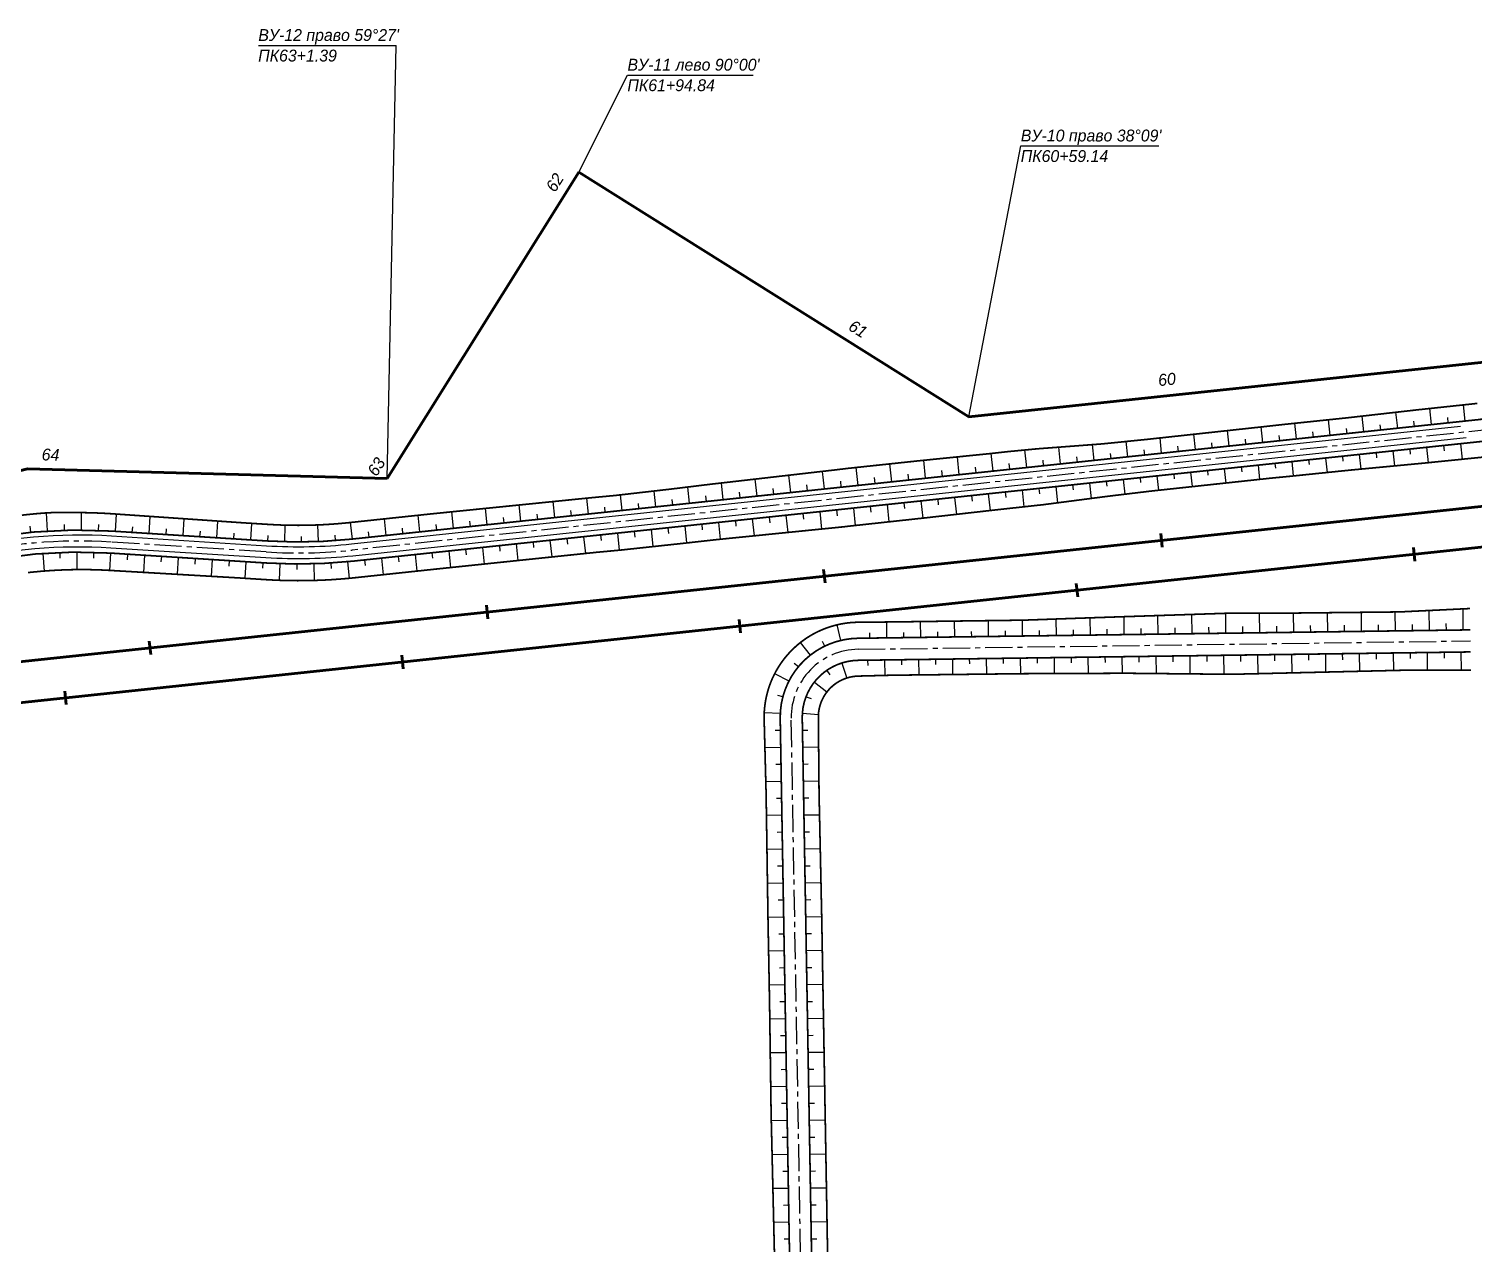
# Model space of a CAD drawing. Extents: x 5370511 to 5386565, y 1010429 to 1053793.
# Drawn here: x 5375794.4 to 5376220.6, y 1040065.5 to 1040423.8 of the extents above; entities that cross this region are included whole.
import ezdxf

# ---------------------------------------------------------------- set-up
doc = ezdxf.new("R2010")
doc.units = 0
doc.linetypes.add('осевая2', pattern=[12.5, 8, -1.5, 1.5, -1.5])
for name, color, linetype in [('АД_ось', 7, 'CONTINUOUS'), ('АД_откосы', 7, 'CONTINUOUS'), ('ТРАССА_НЕФТЕПРОВОД_ANNO', 7, 'CONTINUOUS')]:
    doc.layers.add(name, color=color, linetype=linetype)
for name, color, linetype, lineweight in [('ГИП_ТРАССА_ВЛ_6', 1, 'CONTINUOUS', 25), ('ГИП_ТРАССА_НЕФТЕПРОВОДА', 6, 'CONTINUOUS', 25), ('ТРАССА_ВЛ', 1, 'CONTINUOUS', 25)]:
    doc.layers.add(name, color=color, linetype=linetype, lineweight=lineweight)
doc.styles.add('D431', font='', dxfattribs={"height": 3.5})
doc.styles.get('D431').set_extended_font_data('Do431', italic=True)

# ---------------------------------------------------------------- blocks, each defined once
blk = doc.blocks.new('ад_откосы')
at = {"layer": 'АД_ось', "color": 253, "linetype": 'осевая2'}
for points in [[(5376236.04, 1040306.83), (5376231.521, 1040565.347, -0.4153191), (5376251.244, 1040585.695), (5376431.8, 1040588.17)], [(5379693.882, 1039665.873), (5379644.05, 1039668.986, -0.0429375), (5379618.617, 1039672.783), (5379407.12, 1039723.2), (5378855.63, 1039870.56), (5378300.052, 1040008.124, 0.0262377), (5378269.156, 1040014.074), (5378244.297, 1040017.521, -0.1476961), (5378212.78, 1040032.016), (5378209.117, 1040035.257, 0.1754352), (5378171.139, 1040050.294), (5378140.141, 1040051.214, -0.0533097), (5378108.542, 1040055.545), (5377962.769, 1040091.636, -0.0161075), (5377900.775, 1040109.122), (5377046.444, 1040380.086, 0.103557), (5376985.281, 1040386.269), (5375889.766, 1040270.121, -0.0423124), (5375864.429, 1040269.587), (5375818.7, 1040272.496, 0.0759127), (5375773.588, 1040268.515), (5375705.831, 1040251.967, -0.0334913), (5375686.057, 1040248.519), (5375342.07, 1040212.048)]]:
    blk.add_lwpolyline(points, format="xyb", dxfattribs=at)
at = {"layer": 'АД_откосы', "color": 253, "const_width": 0.5}
for points in [[(5376226.585, 1040406.681), (5376225.584, 1040449), (5376225.128, 1040481.387), (5376224.658, 1040506.662), (5376224.116, 1040543.038), (5376223.527, 1040565.219), (5376223.525, 1040565.441), (5376223.525, 1040565.885), (5376223.532, 1040566.328), (5376223.546, 1040566.772), (5376223.567, 1040567.215), (5376223.595, 1040567.658), (5376223.631, 1040568.1), (5376223.673, 1040568.541), (5376223.722, 1040568.982), (5376223.778, 1040569.422), (5376223.841, 1040569.862), (5376223.911, 1040570.3), (5376223.988, 1040570.736), (5376224.072, 1040571.172), (5376224.163, 1040571.606), (5376224.26, 1040572.039), (5376224.365, 1040572.47), (5376224.476, 1040572.9), (5376224.594, 1040573.327), (5376224.719, 1040573.753), (5376224.851, 1040574.177), (5376224.989, 1040574.598), (5376225.134, 1040575.017), (5376225.285, 1040575.434), (5376225.443, 1040575.849), (5376225.608, 1040576.261), (5376225.779, 1040576.67), (5376225.957, 1040577.077), (5376226.141, 1040577.48), (5376226.331, 1040577.881), (5376226.528, 1040578.279), (5376226.731, 1040578.673), (5376226.94, 1040579.064), (5376227.155, 1040579.452), (5376227.377, 1040579.836), (5376227.604, 1040580.217), (5376227.838, 1040580.594), (5376228.077, 1040580.968), (5376228.323, 1040581.337), (5376228.574, 1040581.703), (5376228.831, 1040582.065), (5376229.094, 1040582.422), (5376229.362, 1040582.776), (5376229.636, 1040583.125), (5376229.915, 1040583.469), (5376230.199, 1040583.809), (5376230.489, 1040584.144), (5376230.785, 1040584.475), (5376231.085, 1040584.801), (5376231.391, 1040585.123), (5376231.701, 1040585.439), (5376232.017, 1040585.751), (5376232.337, 1040586.057), (5376232.662, 1040586.358), (5376232.992, 1040586.654), (5376233.327, 1040586.945), (5376233.666, 1040587.231), (5376234.01, 1040587.511), (5376234.358, 1040587.786), (5376234.71, 1040588.055), (5376235.067, 1040588.318), (5376235.428, 1040588.576), (5376235.793, 1040588.828), (5376236.161, 1040589.074), (5376236.534, 1040589.315), (5376236.91, 1040589.549), (5376237.29, 1040589.778), (5376237.674, 1040590), (5376238.061, 1040590.216), (5376238.451, 1040590.426), (5376238.845, 1040590.63), (5376239.242, 1040590.828), (5376239.642, 1040591.019), (5376240.045, 1040591.204), (5376240.45, 1040591.383), (5376240.859, 1040591.555), (5376241.27, 1040591.721), (5376241.684, 1040591.88), (5376242.101, 1040592.033), (5376242.519, 1040592.179), (5376242.94, 1040592.318), (5376243.363, 1040592.451), (5376243.788, 1040592.576), (5376244.215, 1040592.696), (5376244.644, 1040592.808), (5376245.075, 1040592.914), (5376245.507, 1040593.012), (5376245.939, 1040593.104), (5376246.371, 1040593.188), (5376246.804, 1040593.266), (5376247.238, 1040593.337), (5376247.674, 1040593.401), (5376248.11, 1040593.458), (5376248.547, 1040593.508), (5376248.985, 1040593.551), (5376249.423, 1040593.588), (5376249.862, 1040593.617), (5376250.302, 1040593.64), (5376250.742, 1040593.656), (5376251.181, 1040593.665), (5376261.131, 1040593.757), (5376300.198, 1040594.287), (5376315.171, 1040594.819), (5376330.146, 1040595.327), (5376361.105, 1040596.353), (5376377.406, 1040596.35), (5376410.965, 1040596.716), (5376431.713, 1040597.712)], [(5376242.252, 1040406.953), (5376240.508, 1040506.938), (5376239.725, 1040543.31), (5376239.521, 1040565.673), (5376239.521, 1040565.864), (5376239.525, 1040566.055), (5376239.531, 1040566.246), (5376239.541, 1040566.437), (5376239.553, 1040566.627), (5376239.578, 1040566.913), (5376239.609, 1040567.198), (5376239.647, 1040567.482), (5376239.692, 1040567.765), (5376239.744, 1040568.047), (5376239.802, 1040568.328), (5376239.867, 1040568.607), (5376239.939, 1040568.884), (5376240.017, 1040569.16), (5376240.102, 1040569.434), (5376240.193, 1040569.706), (5376240.291, 1040569.975), (5376240.395, 1040570.242), (5376240.505, 1040570.507), (5376240.622, 1040570.768), (5376240.745, 1040571.027), (5376240.874, 1040571.284), (5376241.009, 1040571.537), (5376241.15, 1040571.787), (5376241.298, 1040572.034), (5376241.451, 1040572.277), (5376241.61, 1040572.516), (5376241.774, 1040572.752), (5376241.944, 1040572.984), (5376242.12, 1040573.211), (5376242.301, 1040573.434), (5376242.487, 1040573.653), (5376242.678, 1040573.867), (5376242.874, 1040574.077), (5376243.076, 1040574.282), (5376243.282, 1040574.482), (5376243.493, 1040574.678), (5376243.708, 1040574.868), (5376243.928, 1040575.053), (5376244.152, 1040575.232), (5376244.381, 1040575.407), (5376244.613, 1040575.575), (5376244.85, 1040575.739), (5376245.091, 1040575.897), (5376245.336, 1040576.049), (5376245.584, 1040576.195), (5376245.835, 1040576.335), (5376246.09, 1040576.47), (5376246.348, 1040576.598), (5376246.609, 1040576.72), (5376246.873, 1040576.836), (5376247.139, 1040576.945), (5376247.408, 1040577.048), (5376247.679, 1040577.145), (5376247.953, 1040577.235), (5376248.229, 1040577.319), (5376248.506, 1040577.396), (5376248.785, 1040577.466), (5376249.066, 1040577.53), (5376249.349, 1040577.587), (5376249.632, 1040577.637), (5376249.917, 1040577.681), (5376250.203, 1040577.717), (5376250.796, 1040577.772), (5376251.401, 1040577.797), (5376261.348, 1040578.052), (5376300.415, 1040578.508), (5376330.377, 1040578.63), (5376361.354, 1040578.322), (5376411.202, 1040579.495), (5376431.963, 1040579.573)], [(5376236.531, 1040298.886), (5376205.762, 1040295.774), (5376184.207, 1040293.731), (5376166.491, 1040291.909), (5376160.904, 1040291.368), (5376125.485, 1040287.552), (5376112.685, 1040286.015), (5376093.628, 1040283.532), (5376079.564, 1040281.991), (5376058.664, 1040279.624), (5376037.628, 1040277.338), (5376034.279, 1040276.961), (5375997.115, 1040273.214), (5375988.775, 1040272.279), (5375968.939, 1040270.142), (5375961.589, 1040269.461), (5375914.688, 1040264.563), (5375890.91, 1040262.029), (5375889.518, 1040261.885), (5375888.125, 1040261.753), (5375886.731, 1040261.634), (5375883.809, 1040261.426), (5375882.548, 1040261.354), (5375881.287, 1040261.291), (5375880.025, 1040261.239), (5375878.763, 1040261.196), (5375877.5, 1040261.164), (5375876.237, 1040261.142), (5375874.889, 1040261.128), (5375873.54, 1040261.127), (5375872.192, 1040261.137), (5375870.844, 1040261.158), (5375869.496, 1040261.191), (5375868.148, 1040261.235), (5375866.801, 1040261.291), (5375865.455, 1040261.358), (5375864.109, 1040261.437), (5375856.441, 1040261.928), (5375818.183, 1040264.156), (5375817.071, 1040264.216), (5375815.958, 1040264.268), (5375814.846, 1040264.31), (5375813.733, 1040264.344), (5375812.62, 1040264.369), (5375811.507, 1040264.386), (5375810.394, 1040264.393), (5375809.28, 1040264.392), (5375808.167, 1040264.382), (5375807.054, 1040264.364), (5375804.962, 1040264.309), (5375802.129, 1040264.174), (5375800.851, 1040264.098), (5375799.572, 1040264.011), (5375798.295, 1040263.913), (5375794.972, 1040263.602), (5375794.171, 1040263.515)], [(5376221.58, 1040313.384), (5376204.094, 1040311.513), (5376183.066, 1040309.122), (5376164.868, 1040307.222), (5376159.289, 1040306.601), (5376123.874, 1040302.75), (5376111.048, 1040301.455), (5376091.881, 1040300.006), (5376083.071, 1040299.165), (5376077.806, 1040298.58), (5376056.878, 1040296.466), (5376035.838, 1040294.219), (5376032.493, 1040293.812), (5375995.384, 1040289.545), (5375983.682, 1040288.116), (5375967.233, 1040286.231), (5375959.884, 1040285.541), (5375912.966, 1040280.798), (5375889.188, 1040278.269), (5375887.93, 1040278.138), (5375886.671, 1040278.019), (5375885.412, 1040277.91), (5375883.979, 1040277.801), (5375882.546, 1040277.706), (5375881.111, 1040277.625), (5375879.906, 1040277.569), (5375878.7, 1040277.523), (5375877.494, 1040277.487), (5375876.287, 1040277.462), (5375875.08, 1040277.446), (5375873.873, 1040277.441), (5375872.667, 1040277.446), (5375871.46, 1040277.461), (5375870.253, 1040277.487), (5375869.046, 1040277.522), (5375867.84, 1040277.568), (5375865.123, 1040277.709), (5375857.476, 1040278.191), (5375819.243, 1040280.826), (5375818.001, 1040280.906), (5375816.757, 1040280.977), (5375815.514, 1040281.038), (5375814.27, 1040281.089), (5375813.026, 1040281.131), (5375811.781, 1040281.162), (5375810.536, 1040281.184), (5375809.292, 1040281.196), (5375808.046, 1040281.198), (5375806.801, 1040281.191), (5375804.459, 1040281.213), (5375802.229, 1040281.202), (5375801.281, 1040281.187), (5375800.45, 1040281.15), (5375799.62, 1040281.108), (5375798.098, 1040280.993), (5375796.576, 1040280.864), (5375795.057, 1040280.721), (5375792.367, 1040280.436)]]:
    blk.add_lwpolyline(points, dxfattribs=at)
at = {"layer": 'АД_откосы', "color": 253}
for points in [[(5376309.739, 1040589.735), (5376309.672, 1040594.626)], [(5376319.738, 1040589.873), (5376319.668, 1040594.974)], [(5376329.737, 1040590.011), (5376329.664, 1040595.311)], [(5376339.737, 1040590.149), (5376339.661, 1040595.642)], [(5376349.736, 1040590.287), (5376349.657, 1040595.974)], [(5376359.735, 1040590.425), (5376359.653, 1040596.305)], [(5376369.734, 1040590.563), (5376369.654, 1040596.352)], [(5376379.733, 1040590.701), (5376379.654, 1040596.375)], [(5376389.732, 1040590.839), (5376389.654, 1040596.484)], [(5376399.731, 1040590.977), (5376399.653, 1040596.593)], [(5376409.73, 1040591.115), (5376409.653, 1040596.702)], [(5376419.729, 1040591.253), (5376419.648, 1040597.133)], [(5376429.728, 1040591.391), (5376429.642, 1040597.613)], [(5376246.13, 1040588.29), (5376245.026, 1040592.902)], [(5376254.745, 1040588.975), (5376254.723, 1040590.556)], [(5376259.744, 1040589.044), (5376259.679, 1040593.743)], [(5376264.744, 1040589.113), (5376264.722, 1040590.68)], [(5376269.743, 1040589.182), (5376269.678, 1040593.873)], [(5376274.743, 1040589.251), (5376274.721, 1040590.815)], [(5376279.742, 1040589.32), (5376279.678, 1040594.009)], [(5376284.742, 1040589.389), (5376284.72, 1040590.952)], [(5376289.741, 1040589.458), (5376289.677, 1040594.144)], [(5376294.741, 1040589.527), (5376294.719, 1040591.089)], [(5376299.74, 1040589.596), (5376299.676, 1040594.28)], [(5376304.74, 1040589.665), (5376304.718, 1040591.227)], [(5376314.739, 1040589.804), (5376314.716, 1040591.434)], [(5376324.738, 1040589.942), (5376324.714, 1040591.642)], [(5376334.737, 1040590.08), (5376334.713, 1040591.846)], [(5376344.736, 1040590.218), (5376344.711, 1040592.049)], [(5376354.735, 1040590.356), (5376354.709, 1040592.251)], [(5376364.734, 1040590.494), (5376364.707, 1040592.454)], [(5376374.733, 1040590.632), (5376374.707, 1040592.561)], [(5376384.732, 1040590.77), (5376384.706, 1040592.661)], [(5376394.731, 1040590.908), (5376394.705, 1040592.789)], [(5376404.73, 1040591.046), (5376404.704, 1040592.918)], [(5376414.729, 1040591.184), (5376414.704, 1040593.046)], [(5376424.728, 1040591.322), (5376424.701, 1040593.282)], [(5376237.196, 1040583.972), (5376234.263, 1040587.711)], [(5376241.43, 1040586.613), (5376240.741, 1040588.039)], [(5376254.045, 1040582.465), (5376254.066, 1040580.916)], [(5376259.045, 1040582.534), (5376259.107, 1040577.995)], [(5376264.044, 1040582.603), (5376264.065, 1040581.09)], [(5376269.044, 1040582.672), (5376269.106, 1040578.143)], [(5376274.043, 1040582.741), (5376274.064, 1040581.231)], [(5376279.043, 1040582.81), (5376279.106, 1040578.259)], [(5376284.042, 1040582.879), (5376284.063, 1040581.362)], [(5376289.042, 1040582.948), (5376289.105, 1040578.376)], [(5376294.041, 1040583.017), (5376294.062, 1040581.493)], [(5376299.041, 1040583.086), (5376299.104, 1040578.492)], [(5376304.04, 1040583.155), (5376304.061, 1040581.624)], [(5376309.04, 1040583.224), (5376309.104, 1040578.543)], [(5376314.039, 1040583.293), (5376314.061, 1040581.733)], [(5376319.039, 1040583.362), (5376319.105, 1040578.584)], [(5376324.038, 1040583.431), (5376324.06, 1040581.839)], [(5376329.038, 1040583.5), (5376329.105, 1040578.625)], [(5376334.037, 1040583.569), (5376334.06, 1040581.944)], [(5376339.037, 1040583.638), (5376339.107, 1040578.543)], [(5376344.036, 1040583.707), (5376344.06, 1040582.009)], [(5376349.036, 1040583.776), (5376349.11, 1040578.444)], [(5376354.036, 1040583.845), (5376354.06, 1040582.068)], [(5376359.035, 1040583.914), (5376359.112, 1040578.344)], [(5376364.035, 1040583.983), (5376364.06, 1040582.127)], [(5376369.034, 1040584.052), (5376369.111, 1040578.504)], [(5376374.034, 1040584.121), (5376374.059, 1040582.272)], [(5376379.033, 1040584.19), (5376379.108, 1040578.74)], [(5376384.033, 1040584.259), (5376384.058, 1040582.443)], [(5376389.032, 1040584.328), (5376389.106, 1040578.975)], [(5376394.032, 1040584.398), (5376394.056, 1040582.613)], [(5376399.031, 1040584.467), (5376399.104, 1040579.21)], [(5376404.031, 1040584.536), (5376404.055, 1040582.783)], [(5376409.03, 1040584.605), (5376409.102, 1040579.446)], [(5376414.03, 1040584.674), (5376414.054, 1040582.954)], [(5376419.029, 1040584.743), (5376419.101, 1040579.525)], [(5376424.029, 1040584.812), (5376424.053, 1040583.072)], [(5376429.028, 1040584.881), (5376429.102, 1040579.562)], [(5376230.875, 1040576.323), (5376226.642, 1040578.502)], [(5376233.623, 1040580.489), (5376232.399, 1040581.499)], [(5376242.012, 1040579.451), (5376242.901, 1040578.167)], [(5376246.484, 1040581.646), (5376247.889, 1040577.214)], [(5376238.383, 1040576.038), (5376242.065, 1040573.141)], [(5376229.08, 1040571.666), (5376227.543, 1040572.076)], [(5376235.919, 1040571.709), (5376237.387, 1040571.142)], [(5376228.32, 1040566.734), (5376223.554, 1040566.951)], [(5376234.836, 1040566.846), (5376239.546, 1040566.517)], [(5376228.361, 1040561.735), (5376226.796, 1040561.708)], [(5376234.86, 1040561.848), (5376236.411, 1040561.875)], [(5376228.448, 1040556.736), (5376223.755, 1040556.654)], [(5376234.947, 1040556.849), (5376239.601, 1040556.93)], [(5376235.033, 1040551.849), (5376236.557, 1040551.876)], [(5376228.534, 1040551.737), (5376227.001, 1040551.71)], [(5376228.621, 1040546.737), (5376224.02, 1040546.657)], [(5376235.12, 1040546.85), (5376239.692, 1040546.93)], [(5376228.708, 1040541.738), (5376227.18, 1040541.712)], [(5376235.207, 1040541.851), (5376236.73, 1040541.877)], [(5376228.795, 1040536.739), (5376224.211, 1040536.659)], [(5376235.294, 1040536.852), (5376239.863, 1040536.931)], [(5376228.882, 1040531.74), (5376227.346, 1040531.713)], [(5376235.381, 1040531.853), (5376236.918, 1040531.879)], [(5376228.969, 1040526.74), (5376224.36, 1040526.66)], [(5376235.468, 1040526.853), (5376240.078, 1040526.933)], [(5376229.056, 1040521.741), (5376227.511, 1040521.714)], [(5376235.555, 1040521.854), (5376237.105, 1040521.881)], [(5376229.142, 1040516.742), (5376224.509, 1040516.661)], [(5376235.641, 1040516.855), (5376240.293, 1040516.936)], [(5376229.229, 1040511.743), (5376227.677, 1040511.716)], [(5376235.728, 1040511.856), (5376237.293, 1040511.883)], [(5376229.316, 1040506.743), (5376224.658, 1040506.662)], [(5376235.815, 1040506.856), (5376240.508, 1040506.938)], [(5376229.403, 1040501.744), (5376227.854, 1040501.717)], [(5376235.902, 1040501.857), (5376237.467, 1040501.884)], [(5376229.49, 1040496.745), (5376224.844, 1040496.664)], [(5376235.989, 1040496.858), (5376240.683, 1040496.939)], [(5376229.577, 1040491.746), (5376228.032, 1040491.719)], [(5376236.076, 1040491.859), (5376237.641, 1040491.886)], [(5376229.664, 1040486.746), (5376225.03, 1040486.666)], [(5376236.163, 1040486.859), (5376240.857, 1040486.941)], [(5376229.75, 1040481.747), (5376228.203, 1040481.72)], [(5376236.249, 1040481.86), (5376237.814, 1040481.887)], [(5376229.837, 1040476.748), (5376225.194, 1040476.667)], [(5376236.336, 1040476.861), (5376241.031, 1040476.942)], [(5376229.924, 1040471.749), (5376228.366, 1040471.722)], [(5376236.423, 1040471.862), (5376237.988, 1040471.889)], [(5376230.011, 1040466.749), (5376225.335, 1040466.668)], [(5376236.51, 1040466.862), (5376241.206, 1040466.944)], [(5376230.098, 1040461.75), (5376228.528, 1040461.723)], [(5376236.597, 1040461.863), (5376238.162, 1040461.89)], [(5376230.185, 1040456.751), (5376225.476, 1040456.669)], [(5376236.684, 1040456.864), (5376241.38, 1040456.945)], [(5376230.272, 1040451.752), (5376228.698, 1040451.724)], [(5376236.771, 1040451.865), (5376238.336, 1040451.892)], [(5376230.358, 1040446.752), (5376225.639, 1040446.67)], [(5376236.857, 1040446.865), (5376241.554, 1040446.947)], [(5376230.445, 1040441.753), (5376228.893, 1040441.726)], [(5376236.944, 1040441.866), (5376238.51, 1040441.893)], [(5376237.031, 1040436.867), (5376241.729, 1040436.948)], [(5376230.532, 1040436.754), (5376225.875, 1040436.673)], [(5376230.619, 1040431.755), (5376229.088, 1040431.728)], [(5376237.118, 1040431.868), (5376238.684, 1040431.895)], [(5376230.706, 1040426.755), (5376226.112, 1040426.676)], [(5376237.205, 1040426.868), (5376241.903, 1040426.95)], [(5376230.793, 1040421.756), (5376229.282, 1040421.73)], [(5376237.292, 1040421.869), (5376238.858, 1040421.896)], [(5376230.88, 1040416.757), (5376226.348, 1040416.678)], [(5376237.379, 1040416.87), (5376242.077, 1040416.951)], [(5376230.966, 1040411.758), (5376229.477, 1040411.732)], [(5376237.465, 1040411.871), (5376239.032, 1040411.898)], [(5376188.161, 1040305.025), (5376187.671, 1040309.646)], [(5376198.106, 1040306.079), (5376197.607, 1040310.776)], [(5376208.05, 1040307.134), (5376207.546, 1040311.883)], [(5376213.022, 1040307.661), (5376212.854, 1040309.247)], [(5376217.994, 1040308.188), (5376217.49, 1040312.946)], [(5376148.384, 1040300.808), (5376147.901, 1040305.363)], [(5376158.329, 1040301.862), (5376157.843, 1040306.444)], [(5376168.273, 1040302.917), (5376167.784, 1040307.526)], [(5376173.245, 1040303.444), (5376173.083, 1040304.975)], [(5376178.217, 1040303.971), (5376177.73, 1040308.565)], [(5376183.189, 1040304.498), (5376183.026, 1040306.038)], [(5376193.133, 1040305.552), (5376192.967, 1040307.118)], [(5376203.078, 1040306.606), (5376202.91, 1040308.189)], [(5376098.663, 1040295.536), (5376098.139, 1040300.48)], [(5376108.607, 1040296.591), (5376108.115, 1040301.234)], [(5376118.551, 1040297.645), (5376118.072, 1040302.164)], [(5376128.496, 1040298.699), (5376128.019, 1040303.2)], [(5376133.468, 1040299.226), (5376133.308, 1040300.736)], [(5376138.44, 1040299.754), (5376137.96, 1040304.282)], [(5376143.412, 1040300.281), (5376143.251, 1040301.799)], [(5376153.356, 1040301.335), (5376153.194, 1040302.862)], [(5376163.301, 1040302.389), (5376163.138, 1040303.926)], [(5376206.645, 1040300.448), (5376207.126, 1040295.912)], [(5376211.617, 1040300.976), (5376211.779, 1040299.448)], [(5376216.589, 1040301.503), (5376217.075, 1040296.918)], [(5376058.886, 1040291.319), (5376058.325, 1040296.612)], [(5376068.83, 1040292.374), (5376068.274, 1040297.617)], [(5376078.774, 1040293.428), (5376078.223, 1040298.626)], [(5376088.719, 1040294.482), (5376088.17, 1040299.652)], [(5376093.691, 1040295.009), (5376093.516, 1040296.657)], [(5376103.635, 1040296.064), (5376103.471, 1040297.611)], [(5376113.579, 1040297.118), (5376113.419, 1040298.624)], [(5376123.523, 1040298.172), (5376123.364, 1040299.673)], [(5376166.868, 1040296.231), (5376167.317, 1040291.994)], [(5376171.84, 1040296.758), (5376171.991, 1040295.336)], [(5376176.812, 1040297.285), (5376177.265, 1040293.018)], [(5376181.785, 1040297.813), (5376181.937, 1040296.372)], [(5376186.757, 1040298.34), (5376187.215, 1040294.017)], [(5376191.728, 1040298.867), (5376191.885, 1040297.389)], [(5376196.701, 1040299.394), (5376197.171, 1040294.96)], [(5376201.673, 1040299.921), (5376201.833, 1040298.409)], [(5376019.109, 1040287.102), (5376018.567, 1040292.211)], [(5376029.053, 1040288.156), (5376028.502, 1040293.353)], [(5376038.997, 1040289.211), (5376038.437, 1040294.496)], [(5376048.941, 1040290.265), (5376048.38, 1040295.558)], [(5376053.914, 1040290.792), (5376053.727, 1040292.556)], [(5376063.858, 1040291.846), (5376063.672, 1040293.594)], [(5376073.802, 1040292.901), (5376073.619, 1040294.633)], [(5376083.747, 1040293.955), (5376083.564, 1040295.678)], [(5376127.091, 1040292.014), (5376127.54, 1040287.773)], [(5376132.063, 1040292.541), (5376132.212, 1040291.133)], [(5376137.035, 1040293.068), (5376137.483, 1040288.845)], [(5376142.007, 1040293.595), (5376142.156, 1040292.193)], [(5376146.979, 1040294.123), (5376147.425, 1040289.916)], [(5376151.952, 1040294.65), (5376152.1, 1040293.253)], [(5376156.924, 1040295.177), (5376157.368, 1040290.987)], [(5376161.896, 1040295.704), (5376162.046, 1040294.292)], [(5375989.276, 1040283.939), (5375988.767, 1040288.737)], [(5375999.22, 1040284.993), (5375998.697, 1040289.926)], [(5376009.165, 1040286.048), (5376008.632, 1040291.068)], [(5376014.137, 1040286.575), (5376013.956, 1040288.278)], [(5376024.081, 1040287.629), (5376023.897, 1040289.361)], [(5376034.025, 1040288.683), (5376033.838, 1040290.445)], [(5376043.969, 1040289.738), (5376043.782, 1040291.502)], [(5376087.314, 1040287.797), (5376087.833, 1040282.897)], [(5376092.286, 1040288.324), (5376092.455, 1040286.731)], [(5376097.258, 1040288.851), (5376097.765, 1040284.071)], [(5376102.23, 1040289.378), (5376102.391, 1040287.864)], [(5376107.203, 1040289.905), (5376107.684, 1040285.363)], [(5376112.175, 1040290.432), (5376112.329, 1040288.981)], [(5376117.146, 1040290.96), (5376117.608, 1040286.606)], [(5376122.119, 1040291.487), (5376122.269, 1040290.073)], [(5375939.555, 1040278.668), (5375939.049, 1040283.435)], [(5375949.499, 1040279.722), (5375948.999, 1040284.441)], [(5375959.443, 1040280.776), (5375958.948, 1040285.447)], [(5375969.387, 1040281.831), (5375968.9, 1040286.422)], [(5375974.359, 1040282.358), (5375974.194, 1040283.916)], [(5375979.332, 1040282.885), (5375978.836, 1040287.56)], [(5375984.304, 1040283.412), (5375984.134, 1040285.011)], [(5375994.248, 1040284.466), (5375994.074, 1040286.111)], [(5376004.192, 1040285.521), (5376004.015, 1040287.194)], [(5376047.537, 1040283.58), (5376048.078, 1040278.474)], [(5376052.509, 1040284.107), (5376052.688, 1040282.413)], [(5376057.481, 1040284.634), (5376058.019, 1040279.554)], [(5376062.453, 1040285.161), (5376062.63, 1040283.491)], [(5376067.425, 1040285.688), (5376067.956, 1040280.677)], [(5376072.397, 1040286.215), (5376072.572, 1040284.569)], [(5376077.37, 1040286.742), (5376077.894, 1040281.802)], [(5376082.342, 1040287.27), (5376082.515, 1040285.637)], [(5375799.957, 1040275.769), (5375799.635, 1040281.109)], [(5375809.952, 1040276.045), (5375809.977, 1040281.19)], [(5375819.943, 1040275.673), (5375820.266, 1040280.755)], [(5375829.923, 1040275.039), (5375830.243, 1040280.068)], [(5375839.902, 1040274.404), (5375840.219, 1040279.38)], [(5375899.777, 1040274.45), (5375899.259, 1040279.34)], [(5375909.722, 1040275.505), (5375909.203, 1040280.398)], [(5375919.666, 1040276.559), (5375919.15, 1040281.423)], [(5375929.61, 1040277.613), (5375929.1, 1040282.429)], [(5375934.583, 1040278.14), (5375934.414, 1040279.73)], [(5375944.527, 1040279.195), (5375944.36, 1040280.768)], [(5375954.471, 1040280.249), (5375954.306, 1040281.806)], [(5375964.415, 1040281.303), (5375964.253, 1040282.834)], [(5376007.76, 1040279.362), (5376008.292, 1040274.341)], [(5376012.732, 1040279.889), (5376012.911, 1040278.199)], [(5376017.704, 1040280.417), (5376018.242, 1040275.344)], [(5376022.676, 1040280.944), (5376022.857, 1040279.236)], [(5376027.648, 1040281.471), (5376028.191, 1040276.347)], [(5376032.621, 1040281.998), (5376032.802, 1040280.287)], [(5376037.593, 1040282.525), (5376038.137, 1040277.393)], [(5376042.565, 1040283.052), (5376042.745, 1040281.35)], [(5375794.972, 1040275.387), (5375794.807, 1040277.162)], [(5375804.952, 1040275.988), (5375804.905, 1040277.703)], [(5375814.95, 1040275.939), (5375815.014, 1040277.635)], [(5375824.933, 1040275.356), (5375825.04, 1040277.033)], [(5375834.913, 1040274.721), (5375835.018, 1040276.38)], [(5375844.893, 1040274.086), (5375844.997, 1040275.728)], [(5375849.882, 1040273.769), (5375850.195, 1040278.693)], [(5375854.872, 1040273.452), (5375854.976, 1040275.081)], [(5375859.862, 1040273.134), (5375860.173, 1040278.021)], [(5375869.865, 1040272.593), (5375870, 1040277.493)], [(5375879.862, 1040272.655), (5375879.666, 1040277.559)], [(5375889.833, 1040273.396), (5375889.315, 1040278.283)], [(5375894.805, 1040273.923), (5375894.632, 1040275.553)], [(5375904.75, 1040274.978), (5375904.577, 1040276.609)], [(5375914.694, 1040276.032), (5375914.522, 1040277.653)], [(5375924.638, 1040277.086), (5375924.468, 1040278.691)], [(5375967.983, 1040275.145), (5375968.517, 1040270.103)], [(5375972.955, 1040275.672), (5375973.133, 1040273.995)], [(5375977.927, 1040276.199), (5375978.46, 1040271.168)], [(5375982.899, 1040276.727), (5375983.076, 1040275.055)], [(5375987.871, 1040277.254), (5375988.403, 1040272.239)], [(5375992.843, 1040277.781), (5375993.019, 1040276.124)], [(5375997.815, 1040278.308), (5375998.342, 1040273.338)], [(5376002.788, 1040278.835), (5376002.965, 1040277.161)], [(5375864.87, 1040272.816), (5375864.97, 1040274.447)], [(5375874.864, 1040272.54), (5375874.854, 1040274.175)], [(5375884.854, 1040272.941), (5375884.733, 1040274.574)], [(5375928.206, 1040270.928), (5375928.725, 1040266.029)], [(5375933.178, 1040271.455), (5375933.352, 1040269.817)], [(5375938.15, 1040271.982), (5375938.671, 1040267.068)], [(5375943.122, 1040272.509), (5375943.296, 1040270.866)], [(5375948.094, 1040273.037), (5375948.617, 1040268.107)], [(5375953.066, 1040273.564), (5375953.241, 1040271.915)], [(5375958.039, 1040274.091), (5375958.563, 1040269.145)], [(5375963.011, 1040274.618), (5375963.189, 1040272.937)], [(5375798.545, 1040269.161), (5375798.923, 1040263.962)], [(5375803.537, 1040269.438), (5375803.603, 1040267.72)], [(5375808.536, 1040269.546), (5375808.559, 1040264.387)], [(5375813.535, 1040269.483), (5375813.485, 1040267.782)], [(5375818.529, 1040269.25), (5375818.205, 1040264.155)], [(5375823.519, 1040268.933), (5375823.412, 1040267.252)], [(5375828.509, 1040268.616), (5375828.188, 1040263.573)], [(5375833.499, 1040268.298), (5375833.393, 1040266.635)], [(5375838.489, 1040267.981), (5375838.172, 1040262.992)], [(5375843.479, 1040267.663), (5375843.374, 1040266.018)], [(5375848.469, 1040267.346), (5375848.155, 1040262.41)], [(5375853.458, 1040267.029), (5375853.355, 1040265.398)], [(5375858.449, 1040266.711), (5375858.138, 1040261.819)], [(5375863.438, 1040266.394), (5375863.334, 1040264.761)], [(5375883.443, 1040266.33), (5375883.544, 1040264.694)], [(5375888.428, 1040266.72), (5375888.892, 1040261.824)], [(5375893.401, 1040267.238), (5375893.573, 1040265.609)], [(5375898.373, 1040267.765), (5375898.891, 1040262.88)], [(5375903.345, 1040268.292), (5375903.518, 1040266.666)], [(5375908.317, 1040268.819), (5375908.834, 1040263.939)], [(5375913.289, 1040269.346), (5375913.462, 1040267.719)], [(5375918.261, 1040269.874), (5375918.779, 1040264.991)], [(5375923.233, 1040270.401), (5375923.407, 1040268.768)], [(5375868.45, 1040266.135), (5375868.275, 1040261.231)], [(5375873.449, 1040266.037), (5375873.444, 1040264.4)], [(5375878.448, 1040266.103), (5375878.592, 1040261.191)]]:
    blk.add_lwpolyline(points, dxfattribs=at)
at = {"layer": 'АД_откосы', "color": 253, "const_width": 0.5}
for points in [[(5376222.013, 1040308.612, 0.3884303), (5376232.524, 1040320.493), (5376228.271, 1040565.291, -0.4153191), (5376251.199, 1040588.945), (5376431.755, 1040591.42)], [(5376251.965, 1040311.79, -0.4403044), (5376238.978, 1040323.27), (5376234.77, 1040565.404, -0.4153191), (5376251.288, 1040582.445), (5376431.845, 1040584.92)], [(5379694.084, 1039669.117), (5379644.253, 1039672.229, -0.0429375), (5379619.37, 1039675.944), (5379407.916, 1039726.351), (5378856.44, 1039873.708), (5378300.833, 1040011.278, 0.0262377), (5378269.602, 1040017.293), (5378244.743, 1040020.74, -0.1476961), (5378214.934, 1040034.45), (5378211.271, 1040037.691, 0.1754352), (5378171.235, 1040053.543), (5378140.238, 1040054.463, -0.0533097), (5378109.323, 1040058.699), (5377963.55, 1040094.791, -0.0161075), (5377901.757, 1040112.22), (5377047.427, 1040383.184, 0.103557), (5376984.939, 1040389.501), (5375889.423, 1040273.353, -0.0423124), (5375864.635, 1040272.831), (5375818.906, 1040275.739, 0.0759127), (5375772.817, 1040271.672), (5375705.06, 1040255.124, -0.0334913), (5375685.715, 1040251.751), (5375432.202, 1040224.872)]]:
    blk.add_lwpolyline(points, format="xyb", dxfattribs=at)
at = {"layer": 'АД_откосы', "color": 253}
for points, format in [([(5377433.094, 1040254.044, 0.5, 0.5, 0), (5377045.462, 1040376.988, 0.5, 0.5, 0.103557), (5376985.624, 1040383.037, 0.5, 0.5, 0), (5376755.489, 1040358.638, 0.5, 0.5, 0), (5376745.756, 1040355.595, 0.5, 0.5, 0), (5376715.923, 1040352.432, 0.5, 0.5, 0), (5376705.768, 1040353.366, 0.5, 0.5, 0), (5375890.108, 1040266.889, 0.5, 0.5, -0.0423124), (5375864.223, 1040266.344, 0.5, 0.5, 0), (5375818.493, 1040269.253, 0.5, 0.5, 0.0759127), (5375774.359, 1040265.358, 0.5, 0.5, 0), (5375706.603, 1040248.809, 0.5, 0.5, -0.0334913), (5375686.4, 1040245.288, 0.5, 0.5, 0), (5375432.888, 1040218.408, 0, 0, 0)], "xyseb"), ([(5376216.67, 1040306.539), (5375889.581, 1040271.861, -0.0423124), (5375864.54, 1040271.334), (5375818.811, 1040274.242, 0.0759127), (5375773.173, 1040270.215), (5375705.416, 1040253.667, -0.0334913), (5375685.873, 1040250.26), (5375432.36, 1040223.381)], "xyb"), ([(5376218.299, 1040303.192), (5375889.95, 1040268.38, -0.0423124), (5375864.318, 1040267.841), (5375818.589, 1040270.749, 0.0759127), (5375774.003, 1040266.815), (5375706.247, 1040250.267, -0.0334913), (5375686.242, 1040246.779), (5375432.729, 1040219.9)], "xyb")]:
    blk.add_lwpolyline(points, format=format, dxfattribs=at)
blk = doc.blocks.new('пк_ВЛ')
at = {"layer": 'ТРАССА_ВЛ', "lineweight": 60}
blk.add_lwpolyline([(0, 2), (0, -2)], dxfattribs=at)

msp = doc.modelspace()

# ---------------------------------------------------------------- block references
at = {"layer": 'АД_откосы', "color": 253}
msp.add_blockref('ад_откосы', (0, 0), dxfattribs=at)

# ---------------------------------------------------------------- next in the draw order: linework, layer by layer
at = {"layer": 'ГИП_ТРАССА_ВЛ_6', "color": 253, "lineweight": 60}
for points in [[(5380958.254, 1038044.709), (5380993.422, 1038133.441), (5380993.422, 1038133.441), (5380182.961, 1039557.93), (5379796.607, 1039608.903), (5379400.894, 1039702.091), (5378850.148, 1039849.249), (5377925.517, 1040078.196), (5377014.253, 1040367.216), (5375398.983, 1040195.445), (5375392.587, 1040255.583)], [(5380947.098, 1038049.13), (5380980.145, 1038132.51), (5380175.48, 1039546.813), (5379794.442, 1039597.084), (5379397.969, 1039690.452), (5378847.156, 1039837.627), (5377922.258, 1040066.64), (5377013.021, 1040355.017), (5375388.319, 1040182.244), (5375380.655, 1040254.315)]]:
    msp.add_lwpolyline(points, dxfattribs=at)
at = {"layer": 'ГИП_ТРАССА_НЕФТЕПРОВОДА', "color": 253, "lineweight": 60, "flags": 128}
msp.add_lwpolyline([(5381075.553, 1038021.596), (5381082.75, 1038061.114), (5380209.801, 1039595.687), (5379897.924, 1039667.757), (5379611.778, 1039694.969), (5378860.616, 1039889.923), (5378288.543, 1040031.574), (5378200.68, 1040069.425), (5378126.839, 1040071.613), (5377018.568, 1040409.907), (5376071.623, 1040309.468), (5375956.658, 1040381.55), (5375900.053, 1040291.27), (5375794.068, 1040294.1), (5375692.627, 1040269.269), (5375351.478, 1040233.096)], dxfattribs=at)
at = {"layer": 'ТРАССА_НЕФТЕПРОВОД_ANNO', "color": 6}
for points in [[(5375862.12, 1040418.924), (5375902.763, 1040418.924)], [(5375900.053, 1040291.27), (5375902.763, 1040418.924)], [(5375956.658, 1040381.55), (5375970.996, 1040410.179)], [(5375970.996, 1040410.179), (5376008.037, 1040410.179)], [(5376071.623, 1040309.468), (5376086.994, 1040389.294), (5376127.637, 1040389.294)]]:
    msp.add_lwpolyline(points, dxfattribs=at)

# ---------------------------------------------------------------- next in the draw order: block references
at = {"layer": 'ГИП_ТРАССА_ВЛ_6', "color": 253, "rotation": 186.0701134680108}
for p in [(5376128.462, 1040273.019), (5376202.962, 1040268.874), (5376029.022, 1040262.445), (5376103.523, 1040258.3), (5375929.583, 1040251.87), (5376004.084, 1040247.725), (5375830.144, 1040241.296), (5375904.644, 1040237.151), (5375805.205, 1040226.576)]:
    msp.add_blockref('пк_ВЛ', p, dxfattribs=at)

# ---------------------------------------------------------------- next in the draw order: texts
at = {"layer": 'ТРАССА_НЕФТЕПРОВОД_ANNO', "color": 253, "lineweight": 15, "style": 'D431'}
for s, p in [("ВУ-12 право 59%%D27'", (5375862.089, 1040420.255)), ('ПК63+1.39', (5375862.063, 1040414.195)), ("ВУ-11 лево 90%%D00'", (5375970.965, 1040411.509)), ('ПК61+94.84', (5375970.939, 1040405.45)), ("ВУ-10 право 38%%D09'", (5376086.963, 1040390.625)), ('ПК60+59.14', (5376086.937, 1040384.565))]:
    msp.add_text(s, height=3.5, dxfattribs=at).set_placement(p)
at = {"layer": 'ТРАССА_НЕФТЕПРОВОД_ANNO', "color": 253, "style": 'D431'}
for s, rotation, p in [('62', 57.91254, (5375949.617, 1040375.4)), ('61', 328, (5376035.83, 1040335.251)), ('60', 6.05451, (5376127.64, 1040318.452)), ('64', 358, (5375798.167, 1040296.608)), ('63', 57.91254, (5375896.984, 1040291.601))]:
    msp.add_text(s, height=3.5, rotation=rotation, dxfattribs=at).set_placement(p)

# ---------------------------------------------------------------- next in the draw order: block references
at = {"layer": 'АД_откосы', "color": 253}
msp.add_blockref('ад_откосы', (-212.264, -344.806), dxfattribs=at)

doc.saveas('drawing.dxf')
